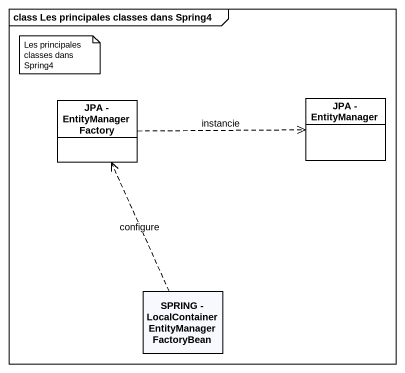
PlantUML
@startuml
mainframe class Les principales classes dans Spring4
hide circle
hide empty members
class "JPA - EntityManagerFactory" as JPA_EntityManagerFactory
class "JPA - EntityManager" as JPA_EntityManager
class "SPRING - LocalContainerEntityManagerFactoryBean" as SPRING_LocalContainerEntityM #F8F8FF
JPA_EntityManagerFactory .right.> JPA_EntityManager : instancie
SPRING_LocalContainerEntityM .up.> JPA_EntityManagerFactory : configure
note as N1
  Les principales classes dans Spring4
end note
@enduml
